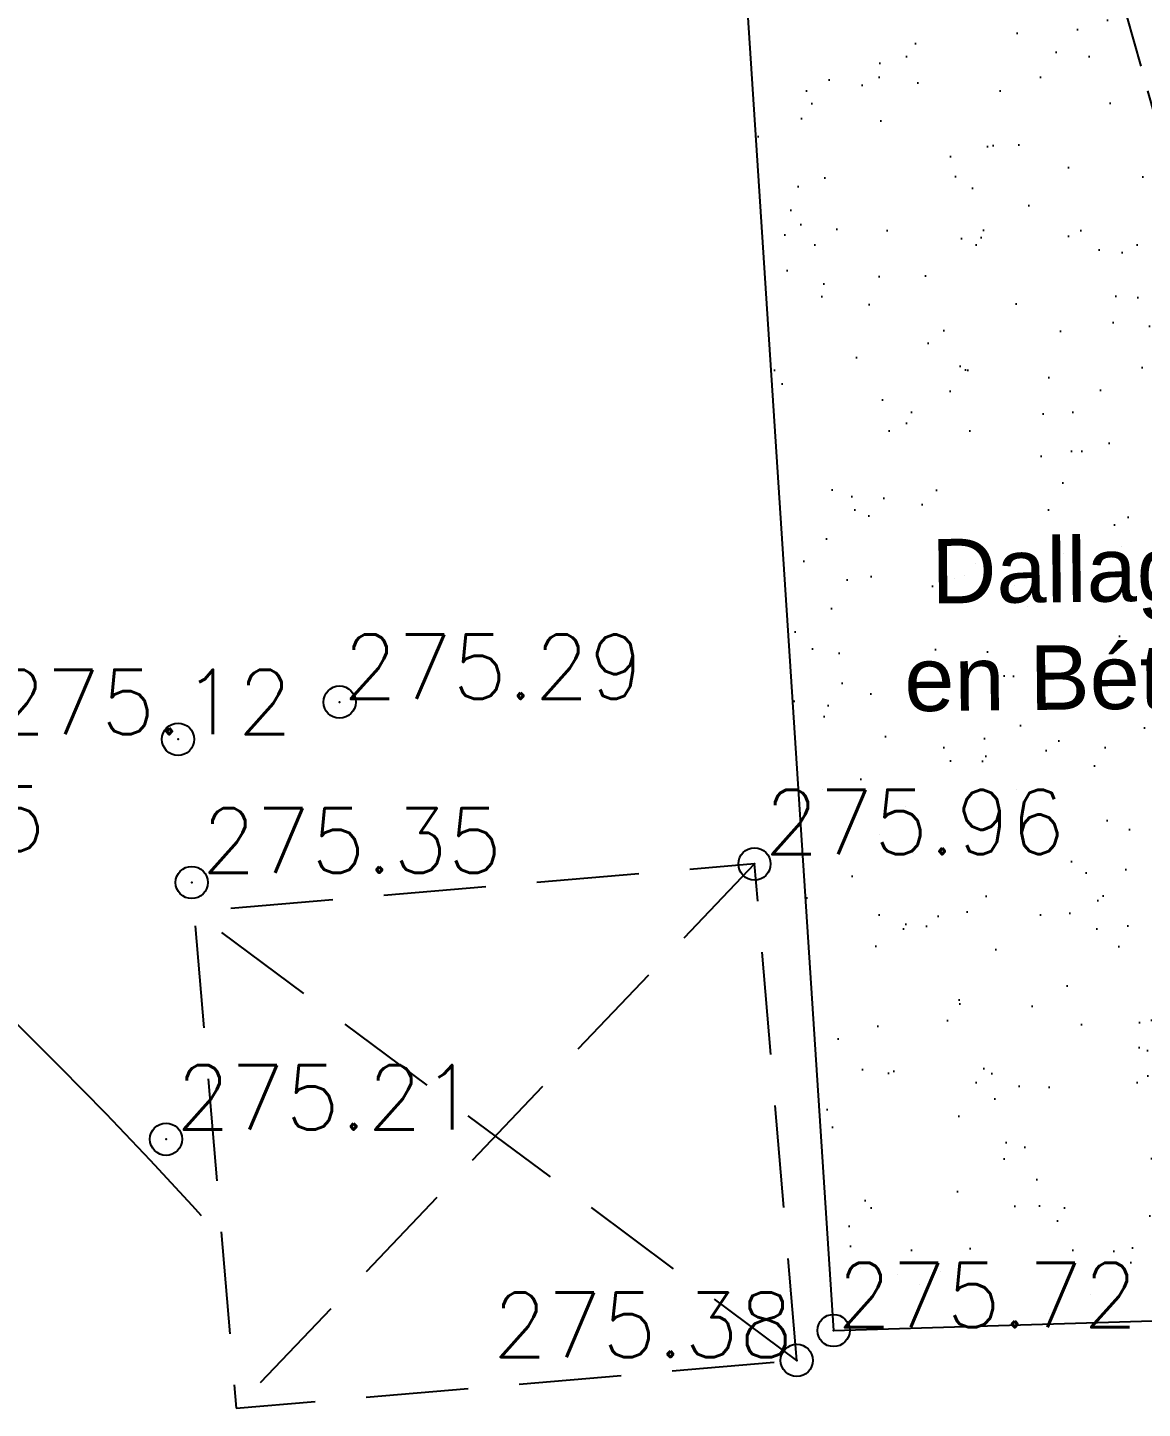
# Model space of a CAD drawing. Header units: millimetres. Extents: x 524954 to 526204, y 9523489 to 9524010.
# Drawn here: x 525569.67 to 525586.96, y 9523676.96 to 9523698.37 of the extents above; entities that cross this region are included whole.
import ezdxf
from ezdxf.enums import TextEntityAlignment as Align

# ---------------------------------------------------------------- set-up
doc = ezdxf.new("R2010")
doc.units = ezdxf.units.MM
doc.header["$PDMODE"] = 32
doc.header["$PDSIZE"] = 0.5
doc.linetypes.add('CACHE2', pattern=[4.7625, 3.175, -1.5875])
for name, color, linetype in [('Bati', 6, 'Continuous'), ('Caniveau', 5, 'CACHE2'), ('CN_05_00', 6, 'Continuous'), ('TopoAlt', 3, 'Continuous'), ('TOPOJIS', 7, 'Continuous'), ('Toponomie', 7, 'CACHE2')]:
    doc.layers.add(name, color=color, linetype=linetype)
doc.styles.add('Simplex 1.0', font='Simplex.shx', dxfattribs={"width": 0.99, "height": 1})
doc.styles.get("Standard").update_dxf_attribs({"font": 'arial.ttf'})

# ---------------------------------------------------------------- blocks, each defined once
blk = doc.blocks.new('TCPOINT M')
at = {"color": 0}
blk.add_point((0, 0), dxfattribs=at)
at = {"layer": 'TopoAlt', "style": 'Simplex 1.0', "width": 0.99}
blk.add_attdef('ALT', (0.15, 0.15), '', height=1, dxfattribs=at)

msp = doc.modelspace()

# ---------------------------------------------------------------- hatches: boundary and pattern name
at = {"layer": 'Bati'}
h = msp.add_hatch(dxfattribs=at)
h.set_pattern_fill('ALEA', color=256, scale=0.25, style=0)
h.set_pattern_definition([(312, (0.25, 0), (2.9344428012, 0.62373507155), [0, -1.875]), (67, (-0.125, 0.2165), (-2.9776384537, -0.36560803074), [0, -3.125]), (153, (-0.125, 0.2165), (0.15700786934, -2.99588860306), [0, -2.5]), (180, (-0.125, -0.2165), (1.5, -2.59807621), [0, -2.5]), (74, (-1, 0), (-2.9108871775, -0.7257656872), [0, -2.5]), (286, (-1, 0), (2.9108871775, -0.7257656872), [0, -2.5]), (52, (0.5, -0.866), (-2.97080420516, 0.41751930205), [0, -3.125]), (300, (0.5, 0.866), (2.9999999988, -7e-10), [0, -2.5]), (175, (0.5, 0.866), (1.26785478534, -2.71892335976), [0, -2.5]), (114, (0.125, 0.6495), (-2.9835656849, 0.31358539035), [0, -1.25]), (248, (0.125, -0.6495), (1.8469844247, -2.3640322603), [0, -1.55])])
h.paths.add_polyline_path([(525583.961, 9523702.103), (525583.961, 9523702.103), (525580.707, 9523700.513), (525582.168, 9523678.167), (525594.447, 9523678.538), (525588.776, 9523701.795)])

# ---------------------------------------------------------------- linework, layer by layer
at = {"layer": 'Bati', "flags": 128}
msp.add_lwpolyline([(525583.961, 9523702.103), (525583.961, 9523702.103), (525580.707, 9523700.513), (525582.168, 9523678.167), (525594.447, 9523678.538), (525588.776, 9523701.795), (525588.776, 9523701.795)], close=True, dxfattribs=at)
at = {"layer": 'Bati', "linetype": 'CACHE2', "ltscale": 0.5, "flags": 128}
msp.add_lwpolyline([(525581.597, 9523677.704), (525580.942, 9523685.401), (525572.25, 9523684.661), (525572.905, 9523676.964)], close=True, dxfattribs=at)
for points in [[(525580.942, 9523685.401), (525572.905, 9523676.964)], [(525581.597, 9523677.704), (525572.25, 9523684.661)]]:
    msp.add_lwpolyline(points, dxfattribs=at)
at = {"layer": 'Caniveau', "ltscale": 0.25, "flags": 128}
msp.add_lwpolyline([(525597.213, 9523658.632), (525596.049, 9523663.095), (525593.299, 9523673.207), (525592.831, 9523675.844), (525591.953, 9523679.778), (525585.746, 9523702.035)], dxfattribs=at)
at = {"layer": 'CN_05_00', "elevation": 275, "flags": 128}
msp.add_lwpolyline([(525569.461, 9523682.962), (525570.173, 9523682.257), (525570.884, 9523681.531), (525571.573, 9523680.809), (525572.217, 9523680.112), (525572.36, 9523679.952)], dxfattribs=at)

# ---------------------------------------------------------------- block references
at = {"layer": 'TOPOJIS'}
ref = msp.add_blockref('TCPOINT M', (525574.508, 9523687.911, 275.29), dxfattribs=at)
ref.add_attrib('ALT', '275.29', (525574.558, 9523687.961, 275.29), dxfattribs={"layer": 'TopoAlt', "height": 1, "style": 'Simplex 1.0', "width": 0.99})
ref = msp.add_blockref('TCPOINT M', (525568.959, 9523687.262, 275.122), dxfattribs=at)
ref.add_attrib('ALT', '275.12', (525569.109, 9523687.412, 275.122), dxfattribs={"layer": 'TopoAlt', "height": 1, "style": 'Simplex 1.0', "width": 0.99})
msp.add_blockref('TCPOINT M', (525572.004, 9523687.334, 275.169), dxfattribs=at)
ref = msp.add_blockref('TCPOINT M', (525565.233, 9523685.552, 274.95), dxfattribs=at)
ref.add_attrib('ALT', '274.95', (525565.283, 9523685.602, 274.95), dxfattribs={"layer": 'TopoAlt', "height": 1, "style": 'Simplex 1.0', "width": 0.99})
ref = msp.add_blockref('TCPOINT M', (525580.942, 9523685.401, 275.956), dxfattribs=at)
ref.add_attrib('ALT', '275.96', (525581.092, 9523685.551, 275.956), dxfattribs={"layer": 'TopoAlt', "height": 1, "style": 'Simplex 1.0', "width": 0.99})
ref = msp.add_blockref('TCPOINT M', (525572.216, 9523685.114, 275.346), dxfattribs=at)
ref.add_attrib('ALT', '275.35', (525572.366, 9523685.264, 275.346), dxfattribs={"layer": 'TopoAlt', "height": 1, "style": 'Simplex 1.0', "width": 0.99})
ref = msp.add_blockref('TCPOINT M', (525571.818, 9523681.133, 275.206), dxfattribs=at)
ref.add_attrib('ALT', '275.21', (525571.968, 9523681.283, 275.206), dxfattribs={"layer": 'TopoAlt', "height": 1, "style": 'Simplex 1.0', "width": 0.99})
ref = msp.add_blockref('TCPOINT M', (525582.168, 9523678.167, 275.72), dxfattribs=at)
ref.add_attrib('ALT', '275.72', (525582.218, 9523678.217, 275.72), dxfattribs={"layer": 'TopoAlt', "height": 1, "style": 'Simplex 1.0', "width": 0.99})
ref = msp.add_blockref('TCPOINT M', (525581.597, 9523677.704, 275.38), dxfattribs=at)
ref.add_attrib('ALT', '275.38', dxfattribs={"layer": 'TopoAlt', "height": 1, "style": 'Simplex 1.0', "width": 0.99}).set_placement((525581.547, 9523677.754, 275.38), align=Align.RIGHT)

# ---------------------------------------------------------------- texts
at = {"layer": 'Toponomie', "insert": (525565.878, 9523690.252), "char_height": 1, "width": 40.17376, "attachment_point": 1, "rotation": 0.603}
msp.add_mtext('\\pi17.801;Dallage \\P\\pi17.364;en Béton', dxfattribs=at)

doc.saveas('drawing.dxf')
